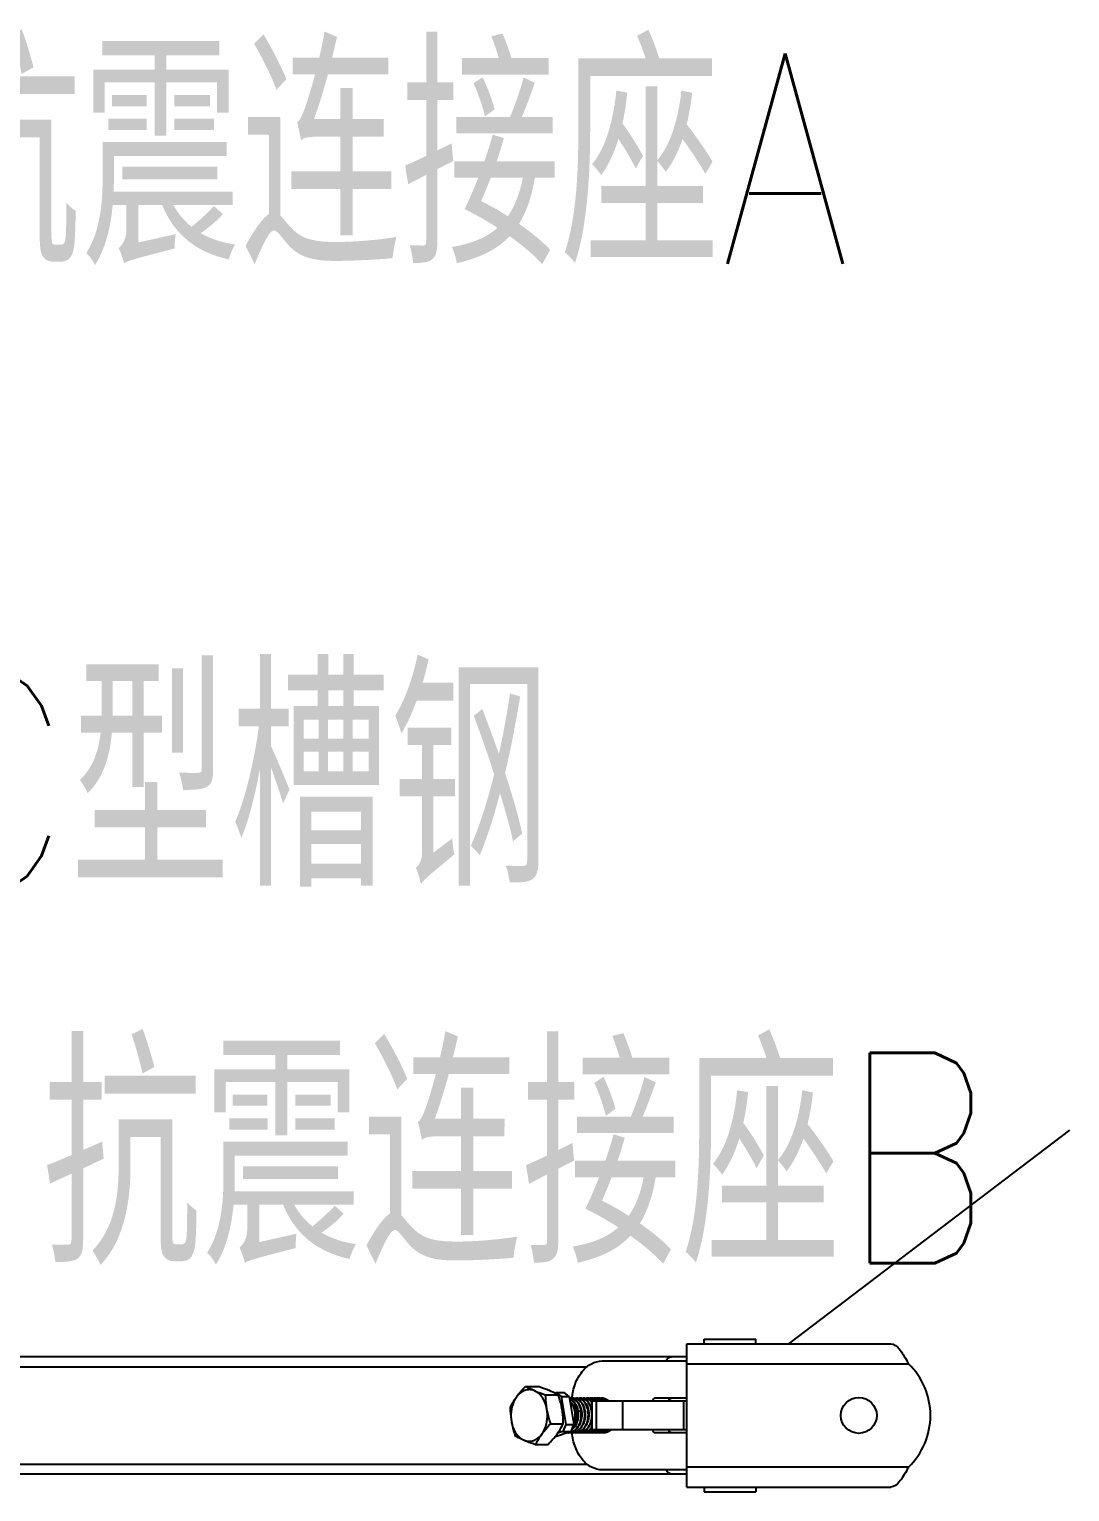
# Model space of a CAD drawing. Header units: inches. Extents: x -1293886 to -986005, y -15154 to 203628.
# Drawn here: x -1238556 to -1237319, y 83685 to 85424 of the extents above; entities that cross this region are included whole.
import ezdxf

# ---------------------------------------------------------------- set-up
doc = ezdxf.new("R2010")
doc.units = ezdxf.units.IN
doc.header["$LTSCALE"] = 100
doc.header["$MEASUREMENT"] = 0
doc.layers.add('W_DIM', color=4, linetype='Continuous')
doc.styles.get("Standard").update_dxf_attribs({"font": 'txt.shx', "bigfont": 'bzhz.shx'})
doc.dimstyles.get("Standard").update_dxf_attribs({"dimtxt": 0.18, "dimasz": 0.18, "dimexe": 0.18, "dimexo": 0.0625, "dimgap": 0.09, "dimtad": 0, "dimtih": 1, "dimtoh": 1, "dimdec": 4, "dimzin": 0, "dimdsep": 46, "dimtxsty": 'Standard', "dimcen": 0.09, "dimadec": 0, "dimazin": 0, "dimtfac": 1, "dimtdec": 4, "dimtofl": 0, "dimtmove": 0, "dimatfit": 3, "dimfxl": 0, "dimtolj": 1, "dimtzin": 0, "dimarcsym": 0})

# ---------------------------------------------------------------- blocks, each defined once
blk = doc.blocks.new('1111')
at = {"layer": 'W_DIM', "color": 7}
for p, q in [((-2277259.6, 1708191), (-2277259.6, 1708361.4)), ((-2277259.6, 1708361.4), (-2277016.9, 1708361.4)), ((-2277239.2, 1708361.4), (-2277239.2, 1708366.9)), ((-2277239.2, 1708366.9), (-2277177.8, 1708366.9)), ((-2277177.8, 1708361.4), (-2277177.8, 1708366.9)), ((-2278282.3, 1708346.1), (-2277259.6, 1708346.1)), ((-2277360.3, 1708341), (-2277259.6, 1708341)), ((-2278231.9, 1708334.1), (-2277378.2, 1708334.1)), ((-2277259.6, 1708337.5), (-2276996, 1708337.5)), ((-2277451.5, 1708310.6), (-2277436.6, 1708310.6)), ((-2277427.5, 1708300.8), (-2277412.5, 1708300.8)), ((-2277416.8, 1708302.9), (-2277415.1, 1708303.5)), ((-2277415.1, 1708303.5), (-2277409.2, 1708298.6)), ((-2277415.1, 1708303.5), (-2277405.4, 1708303.5)), ((-2277409.2, 1708298.6), (-2277403.5, 1708265.5)), ((-2277409.2, 1708298.6), (-2277399.6, 1708298.6)), ((-2277399.6, 1708298.6), (-2277405.4, 1708303.5)), ((-2277399.6, 1708298.6), (-2277393.8, 1708265.5)), ((-2277372.5, 1708293.2), (-2277372.5, 1708259.2)), ((-2277259.6, 1708293.2), (-2277372.5, 1708293.2)), ((-2277367.6, 1708293.2), (-2277367.6, 1708259.2)), ((-2277336, 1708293.2), (-2277336, 1708259.2)), ((-2277259.6, 1708296.6), (-2277297.7, 1708296.6)), ((-2277263.8, 1708293.2), (-2277263.8, 1708259.2)), ((-2277385.5, 1708281.7), (-2277389, 1708280.8)), ((-2277421.5, 1708266.4), (-2277406.5, 1708266.4)), ((-2277397.3, 1708257.2), (-2277416.9, 1708250.4)), ((-2277407, 1708257.2), (-2277413.3, 1708255)), ((-2277403.5, 1708265.5), (-2277407, 1708257.2)), ((-2277407, 1708257.2), (-2277397.3, 1708257.2)), ((-2277403.5, 1708265.5), (-2277393.8, 1708265.5)), ((-2277397.3, 1708257.2), (-2277393.8, 1708265.5)), ((-2277259.6, 1708259.2), (-2277372.5, 1708259.2)), ((-2277297.7, 1708255.8), (-2277259.6, 1708255.8)), ((-2277439.5, 1708241.8), (-2277424.6, 1708241.8)), ((-2277259.6, 1708206.3), (-2278282.3, 1708206.3)), ((-2278231.9, 1708218.3), (-2277378.2, 1708218.3)), ((-2277259.6, 1708211.4), (-2277360.3, 1708211.4)), ((-2277259.6, 1708214.9), (-2276996, 1708214.9)), ((-2277259.6, 1708191), (-2277016.9, 1708191)), ((-2277239.2, 1708191), (-2277239.2, 1708185.5)), ((-2277239.2, 1708185.5), (-2277177.8, 1708185.5)), ((-2277177.8, 1708191), (-2277177.8, 1708185.5))]:
    blk.add_line(p, q, dxfattribs=at)
blk.add_circle((-2277055.2, 1708276.2), 21.3, dxfattribs=at)
for centre, radius, start, end in [((-2277115.8, 1708273.9), 135.7, 27.9978, 29.2622), ((-2277055.2, 1708276.2), 85.2, 313.9455, 46.0545), ((-2277398.6, 1708287.3), 9.31, 86.7845, 94.2112), ((-2277394.4, 1708287.2), 9.4, 90.0498, 101.0645), ((-2277394.4, 1708287.3), 9.31, 86.7743, 90.0077), ((-2277390.1, 1708287.2), 9.4, 90.0384, 101.0179), ((-2277390.1, 1708287.3), 9.31, 86.7856, 89.9966), ((-2277385.9, 1708287.2), 9.4, 90.049, 100.9954), ((-2277385.9, 1708287.3), 9.31, 86.7801, 90.0075), ((-2277381.7, 1708287.2), 9.4, 90.0437, 101.062), ((-2277381.7, 1708287.3), 9.31, 86.7795, 90.0015), ((-2277377.5, 1708287.2), 9.4, 90.0437, 101.0051), ((-2277377.5, 1708287.3), 9.31, 86.7867, 90.0021), ((-2277373.3, 1708287.2), 9.4, 90.0497, 101.0016), ((-2277383.8, 1708283), 14.4, 42.2645, 48.752), ((-2277373.3, 1708287.3), 9.31, 86.7769, 90.0081), ((-2277384.7, 1708282.1), 15.8, 39.2284, 42.3075), ((-2277369.1, 1708287.2), 9.4, 90.0405, 101.0531), ((-2277379.3, 1708283.3), 14, 45.4702, 48.7951), ((-2277369.1, 1708287.3), 9.31, 86.785, 89.9983), ((-2277364.8, 1708287.2), 9.4, 90.049, 100.9977), ((-2277375, 1708283.3), 14, 45.4659, 48.8093), ((-2277364.8, 1708287.3), 9.31, 86.7894, 90.0075), ((-2277360.6, 1708287.2), 9.4, 90.0526, 101.0446), ((-2277370.8, 1708283.3), 14, 45.4871, 48.7938), ((-2277360.6, 1708287.3), 9.31, 86.7735, 90.0108), ((-2277366.6, 1708283.3), 14, 45.4665, 48.8015), ((-2277416.3, 1708277.3), 27.4, 7.4386, 9.2614), ((-2277411.2, 1708277.4), 22.4, 10.5055, 11.18), ((-2277411.4, 1708277.3), 22.6, 8.9052, 10.5042), ((-2277403.1, 1708277.3), 22.8, 9.0333, 9.9567), ((-2277404.5, 1708277.1), 24.2, 352.211, 352.5185), ((-2277398.8, 1708277.3), 22.6, 8.9818, 11.0323), ((-2277400.7, 1708267), 11.3, 266.5315, 270.0065), ((-2277400.7, 1708267), 11.3, 270.0081, 272.8567), ((-2277400.7, 1708267), 11.3, 272.8574, 275.2194), ((-2277396.5, 1708267), 11.3, 260.1078, 269.9722), ((-2277400.9, 1708267.9), 12.2, 288.4202, 290.7394), ((-2277400.3, 1708267.7), 11.9, 285.8298, 288.459), ((-2277396.5, 1708267), 11.2, 269.9973, 272.6949), ((-2277392.2, 1708267), 11.3, 260.0711, 269.9827), ((-2277396.7, 1708267.9), 12.1, 288.4602, 290.6746), ((-2277396.1, 1708267.7), 11.9, 285.9611, 288.4587), ((-2277392.3, 1708267), 11.2, 270.008, 272.693), ((-2277392.3, 1708267), 11.2, 272.6938, 275.2451), ((-2277388, 1708267), 11.3, 260.1504, 269.9814), ((-2277392.5, 1708267.9), 12.1, 288.4602, 290.6754), ((-2277391.9, 1708267.7), 11.9, 285.9619, 288.4587), ((-2277388, 1708267), 11.2, 270.0063, 272.6857), ((-2277383.8, 1708267), 11.3, 260.395, 269.9755), ((-2277388.2, 1708267.9), 12.1, 288.4602, 290.6741), ((-2277387.6, 1708267.6), 11.9, 285.9641, 288.119), ((-2277387.7, 1708267.7), 12, 288.117, 288.456), ((-2277383.8, 1708267), 11.2, 270.0004, 272.6959), ((-2277379.6, 1708267), 11.3, 260.0747, 269.9827), ((-2277384, 1708267.9), 12.1, 288.4603, 290.6749), ((-2277383.4, 1708267.7), 11.9, 285.9612, 288.4587), ((-2277379.6, 1708267), 11.2, 270.008, 272.6878), ((-2277379.6, 1708267), 11.2, 272.6886, 275.2518), ((-2277375.4, 1708267), 11.3, 260.141, 269.976), ((-2277379.8, 1708267.9), 12.1, 288.4602, 290.6747), ((-2277379.2, 1708267.7), 11.9, 285.9616, 288.4587), ((-2277375.4, 1708267), 11.2, 270.0011, 272.692), ((-2277371.2, 1708267), 11.3, 260.0816, 269.9797), ((-2277381.5, 1708270.8), 15.5, 307.6353, 311.5837), ((-2277375.6, 1708267.9), 12.1, 288.4602, 290.6743), ((-2277375, 1708267.7), 11.9, 285.9612, 288.4587), ((-2277371.2, 1708267), 11.2, 270.005, 272.6978), ((-2277371.2, 1708267), 11.2, 272.6985, 275.2581), ((-2277366.9, 1708267), 11.3, 260.1633, 269.9862), ((-2277371.4, 1708267.9), 12.1, 288.4603, 290.6751), ((-2277370.8, 1708267.7), 11.9, 285.9624, 288.4588), ((-2277377.5, 1708271), 15.8, 309.969, 311.5624), ((-2277376.9, 1708270.8), 15.6, 308.3867, 311.6033), ((-2277366.9, 1708267), 11.2, 270.011, 272.6839), ((-2277362.7, 1708267), 11.3, 260.1241, 269.9724), ((-2277367.2, 1708267.9), 12.1, 288.4602, 290.6742), ((-2277366.6, 1708267.7), 11.9, 285.9615, 288.4587), ((-2277362.7, 1708267), 11.2, 269.9975, 272.695), ((-2277358.5, 1708267), 11.3, 260.0725, 269.9827), ((-2277362.9, 1708267.9), 12.1, 288.4602, 290.6744), ((-2277362.3, 1708267.7), 11.9, 285.9611, 288.4587), ((-2277358.5, 1708267), 11.2, 270.008, 272.6973), ((-2277358.5, 1708267), 11.2, 272.6981, 275.2477), ((-2277358.7, 1708267.9), 12.1, 288.4603, 290.6754), ((-2277358.1, 1708267.7), 11.9, 285.9619, 288.4588), ((-2277360.7, 1708271.1), 16, 311.2696, 311.5925), ((-2277360.1, 1708271), 15.8, 309.7045, 311.528), ((-2277115.8, 1708278.5), 135.7, 330.7378, 332.0022)]:
    blk.add_arc(centre, radius, start, end, dxfattribs=at)
for points, knots in [([(-2277016.9, 1708361.4), (-2277013.1, 1708361.4), (-2277007.3, 1708356.2), (-2277002.1, 1708348.2), (-2276999, 1708343), (-2276997.5, 1708340.2)], [0, 0, 0, 0, 0.388881, 0.673899, 1, 1, 1, 1]), ([(-2277396.2, 1708296.4), (-2277395.6, 1708302.4), (-2277393.2, 1708313.7), (-2277385.3, 1708328.3), (-2277374.1, 1708338.4), (-2277364.7, 1708341), (-2277360.3, 1708341)], [0, 0, 0, 0, 0.288185, 0.553327, 0.788006, 1, 1, 1, 1]), ([(-2277284.1, 1708341), (-2277283.4, 1708342.4), (-2277281.6, 1708344.9), (-2277278.6, 1708346.1), (-2277277.2, 1708346.1)], [0, 0, 0, 0, 0.538137, 1, 1, 1, 1]), ([(-2277462.1, 1708298.3), (-2277461.3, 1708299.4), (-2277458, 1708303.6), (-2277454.4, 1708307.6), (-2277451.5, 1708310.6)], [0, 0, 0, 0, 0.240981, 1, 1, 1, 1]), ([(-2277441.1, 1708305.7), (-2277442.8, 1708306.4), (-2277446.6, 1708307.2), (-2277452.5, 1708306.3), (-2277457.9, 1708303.2), (-2277460.8, 1708300.1), (-2277462.1, 1708298.3)], [0, 0, 0, 0, 0.238229, 0.47528, 0.726056, 1, 1, 1, 1]), ([(-2277441.1, 1708305.7), (-2277442, 1708306.1), (-2277445.6, 1708307.6), (-2277449.1, 1708309.3), (-2277451.5, 1708310.6)], [0, 0, 0, 0, 0.275005, 1, 1, 1, 1]), ([(-2277426, 1708283.6), (-2277426.5, 1708286.1), (-2277427.8, 1708291), (-2277431.1, 1708297.5), (-2277435.5, 1708302.6), (-2277439.2, 1708304.9), (-2277441.1, 1708305.7)], [0, 0, 0, 0, 0.27851, 0.540172, 0.780428, 1, 1, 1, 1]), ([(-2277441.1, 1708305.7), (-2277440, 1708305.2), (-2277435.5, 1708303.5), (-2277431, 1708301.9), (-2277427.5, 1708300.8)], [0, 0, 0, 0, 0.233658, 1, 1, 1, 1]), ([(-2277423, 1708305.7), (-2277424, 1708306.1), (-2277428.5, 1708307.9), (-2277433.1, 1708309.4), (-2277436.6, 1708310.6)], [0, 0, 0, 0, 0.233658, 1, 1, 1, 1]), ([(-2277412.5, 1708300.8), (-2277413.3, 1708301.2), (-2277416.7, 1708303), (-2277420.2, 1708304.5), (-2277423, 1708305.7)], [0, 0, 0, 0, 0.226572, 1, 1, 1, 1]), ([(-2277462.1, 1708298.3), (-2277462.9, 1708297.3), (-2277465.6, 1708293.4), (-2277468, 1708289.2), (-2277469.6, 1708286)], [0, 0, 0, 0, 0.263099, 1, 1, 1, 1]), ([(-2277462.1, 1708298.3), (-2277463.5, 1708296.4), (-2277468.5, 1708287.4), (-2277469.5, 1708276.5), (-2277468.1, 1708268.8)], [0, 0, 0, 0, 0.235366, 1, 1, 1, 1]), ([(-2277426, 1708283.6), (-2277426.3, 1708285), (-2277427.1, 1708290.7), (-2277427.4, 1708296.5), (-2277427.5, 1708300.8)], [0, 0, 0, 0, 0.254083, 1, 1, 1, 1]), ([(-2277408, 1708283.6), (-2277408.2, 1708285), (-2277409.4, 1708290.8), (-2277411.1, 1708296.5), (-2277412.5, 1708300.8)], [0, 0, 0, 0, 0.248499, 1, 1, 1, 1]), ([(-2277399.2, 1708296.1), (-2277398.8, 1708296), (-2277397.4, 1708295.4), (-2277396.2, 1708294.6), (-2277395.3, 1708293.9)], [0, 0, 0, 0, 0.241445, 1, 1, 1, 1]), ([(-2277395.9, 1708260.3), (-2277393.6, 1708262.8), (-2277391.1, 1708267.7), (-2277389.8, 1708274.6), (-2277389.8, 1708280.1), (-2277390.8, 1708285.3), (-2277393.2, 1708291.1), (-2277396.5, 1708294.6), (-2277399.1, 1708295.8)], [0, 0, 0, 0, 0.255096, 0.39268, 0.530602, 0.663916, 0.788307, 1, 1, 1, 1]), ([(-2277398.7, 1708293.3), (-2277395.6, 1708290.4), (-2277392.8, 1708283.7), (-2277392.4, 1708274.6), (-2277393.4, 1708269.9), (-2277394.2, 1708267.6)], [0, 0, 0, 0, 0.470214, 0.736055, 1, 1, 1, 1]), ([(-2277398.1, 1708296.6), (-2277396.8, 1708296.6), (-2277394.3, 1708296.1), (-2277392.1, 1708294.7), (-2277391.1, 1708293.8)], [0, 0, 0, 0, 0.482589, 1, 1, 1, 1]), ([(-2277385.5, 1708281.7), (-2277385.8, 1708283.7), (-2277386.9, 1708287.5), (-2277389.7, 1708292.3), (-2277393.5, 1708295.6), (-2277396.6, 1708296.6), (-2277398.1, 1708296.6)], [0, 0, 0, 0, 0.290521, 0.554658, 0.788516, 1, 1, 1, 1]), ([(-2277395.3, 1708293.9), (-2277394.5, 1708293.2), (-2277391.4, 1708289.7), (-2277389.8, 1708285.2), (-2277389.2, 1708281.7)], [0, 0, 0, 0, 0.227377, 1, 1, 1, 1]), ([(-2277393.8, 1708296.6), (-2277392.6, 1708296.6), (-2277390, 1708296.1), (-2277387.9, 1708294.7), (-2277386.9, 1708293.8)], [0, 0, 0, 0, 0.482586, 1, 1, 1, 1]), ([(-2277392.4, 1708256.5), (-2277390.6, 1708257.2), (-2277387.1, 1708259.5), (-2277383.4, 1708264.8), (-2277381.2, 1708271.4), (-2277380.7, 1708278.5), (-2277381.9, 1708285.4), (-2277384.6, 1708291.2), (-2277388.7, 1708295.3), (-2277392.2, 1708296.5), (-2277393.8, 1708296.6)], [0, 0, 0, 0, 0.11422, 0.241557, 0.38018, 0.523371, 0.662464, 0.789655, 0.901082, 1, 1, 1, 1]), ([(-2277386.9, 1708293.8), (-2277384.3, 1708291.6), (-2277381.6, 1708286.6), (-2277380.3, 1708279.3), (-2277380.5, 1708273.3), (-2277381.9, 1708267.5), (-2277384.4, 1708262.5), (-2277387.9, 1708258.5), (-2277390.8, 1708256.9), (-2277392.3, 1708256.4)], [0, 0, 0, 0, 0.234995, 0.369193, 0.507415, 0.643708, 0.772808, 0.891506, 1, 1, 1, 1]), ([(-2277391.1, 1708293.8), (-2277390.3, 1708293.2), (-2277387.2, 1708289.8), (-2277385.6, 1708285.3), (-2277385, 1708281.8)], [0, 0, 0, 0, 0.22749, 1, 1, 1, 1]), ([(-2277389.6, 1708296.6), (-2277388.4, 1708296.6), (-2277385.8, 1708296.1), (-2277383.7, 1708294.7), (-2277382.7, 1708293.8)], [0, 0, 0, 0, 0.482586, 1, 1, 1, 1]), ([(-2277388.2, 1708256.5), (-2277386.4, 1708257.2), (-2277382.9, 1708259.5), (-2277379.2, 1708264.8), (-2277377, 1708271.4), (-2277376.5, 1708278.5), (-2277377.6, 1708285.4), (-2277380.4, 1708291.2), (-2277384.5, 1708295.3), (-2277388, 1708296.5), (-2277389.6, 1708296.6)], [0, 0, 0, 0, 0.114222, 0.241564, 0.380183, 0.523375, 0.662466, 0.789658, 0.901085, 1, 1, 1, 1]), ([(-2277382.7, 1708293.8), (-2277380.1, 1708291.6), (-2277377.4, 1708286.6), (-2277376.1, 1708279.3), (-2277376.2, 1708273.3), (-2277377.6, 1708267.5), (-2277380.2, 1708262.5), (-2277383.7, 1708258.5), (-2277386.6, 1708256.9), (-2277388.1, 1708256.4)], [0, 0, 0, 0, 0.235001, 0.369196, 0.507414, 0.643709, 0.772807, 0.891505, 1, 1, 1, 1]), ([(-2277385.4, 1708296.6), (-2277384.2, 1708296.6), (-2277381.6, 1708296.1), (-2277379.4, 1708294.7), (-2277378.5, 1708293.8)], [0, 0, 0, 0, 0.482588, 1, 1, 1, 1]), ([(-2277372.5, 1708278.1), (-2277372.6, 1708280.5), (-2277373.3, 1708285), (-2277376, 1708291), (-2277380.1, 1708295.3), (-2277383.7, 1708296.5), (-2277385.4, 1708296.6)], [0, 0, 0, 0, 0.291873, 0.559175, 0.79302, 1, 1, 1, 1]), ([(-2277381.2, 1708296.6), (-2277380, 1708296.6), (-2277377.4, 1708296.1), (-2277375.2, 1708294.7), (-2277374.2, 1708293.8)], [0, 0, 0, 0, 0.482585, 1, 1, 1, 1]), ([(-2277372.5, 1708291.4), (-2277373.6, 1708292.9), (-2277376.1, 1708295.4), (-2277379.6, 1708296.5), (-2277381.2, 1708296.6)], [0, 0, 0, 0, 0.52908, 1, 1, 1, 1]), ([(-2277378.5, 1708293.8), (-2277377.7, 1708293.2), (-2277374.8, 1708290), (-2277373.1, 1708285.8), (-2277372.5, 1708282.5)], [0, 0, 0, 0, 0.228177, 1, 1, 1, 1]), ([(-2277377, 1708296.6), (-2277375.7, 1708296.6), (-2277373.2, 1708296.1), (-2277371, 1708294.7), (-2277370, 1708293.8)], [0, 0, 0, 0, 0.482586, 1, 1, 1, 1]), ([(-2277369.9, 1708293.3), (-2277370.9, 1708294.3), (-2277373.1, 1708295.9), (-2277375.7, 1708296.6), (-2277377, 1708296.6)], [0, 0, 0, 0, 0.520001, 1, 1, 1, 1]), ([(-2277365.7, 1708293.3), (-2277366.7, 1708294.3), (-2277368.9, 1708295.9), (-2277371.5, 1708296.6), (-2277372.8, 1708296.6)], [0, 0, 0, 0, 0.520002, 1, 1, 1, 1]), ([(-2277372.7, 1708296.6), (-2277371.5, 1708296.6), (-2277369, 1708296.1), (-2277366.8, 1708294.7), (-2277365.8, 1708293.8)], [0, 0, 0, 0, 0.482587, 1, 1, 1, 1]), ([(-2277368.5, 1708296.6), (-2277367.3, 1708296.6), (-2277364.7, 1708296.1), (-2277362.6, 1708294.7), (-2277361.6, 1708293.8)], [0, 0, 0, 0, 0.482583, 1, 1, 1, 1]), ([(-2277361.5, 1708293.3), (-2277362.5, 1708294.3), (-2277364.7, 1708295.9), (-2277367.3, 1708296.6), (-2277368.5, 1708296.6)], [0, 0, 0, 0, 0.52002, 1, 1, 1, 1]), ([(-2277364.3, 1708296.6), (-2277363.1, 1708296.6), (-2277360.5, 1708296.1), (-2277358.4, 1708294.7), (-2277357.4, 1708293.8)], [0, 0, 0, 0, 0.482588, 1, 1, 1, 1]), ([(-2277357.3, 1708293.3), (-2277358.3, 1708294.3), (-2277360.4, 1708295.9), (-2277363.1, 1708296.6), (-2277364.3, 1708296.6)], [0, 0, 0, 0, 0.519993, 1, 1, 1, 1]), ([(-2277360.1, 1708296.6), (-2277358.7, 1708296.6), (-2277355.9, 1708296), (-2277353.6, 1708294.3), (-2277352.5, 1708293.3)], [0, 0, 0, 0, 0.479607, 1, 1, 1, 1]), ([(-2277353.1, 1708293.3), (-2277354.1, 1708294.3), (-2277356.2, 1708295.9), (-2277358.8, 1708296.6), (-2277360.1, 1708296.6)], [0, 0, 0, 0, 0.520009, 1, 1, 1, 1]), ([(-2277297.7, 1708296.6), (-2277298.3, 1708296.6), (-2277299.8, 1708295.6), (-2277300.1, 1708294.1), (-2277300.1, 1708293.2)], [0, 0, 0, 0, 0.440239, 1, 1, 1, 1]), ([(-2277280.8, 1708293.2), (-2277280.8, 1708294.1), (-2277280.5, 1708295.6), (-2277279.1, 1708296.6), (-2277278.4, 1708296.6)], [0, 0, 0, 0, 0.559761, 1, 1, 1, 1]), ([(-2277469.6, 1708286), (-2277469.6, 1708284.6), (-2277469.5, 1708278.9), (-2277468.9, 1708273.1), (-2277468.1, 1708268.8)], [0, 0, 0, 0, 0.246121, 1, 1, 1, 1]), ([(-2277432, 1708254.1), (-2277430.6, 1708256), (-2277425.7, 1708265), (-2277424.7, 1708275.9), (-2277426, 1708283.6)], [0, 0, 0, 0, 0.235366, 1, 1, 1, 1]), ([(-2277421.5, 1708266.4), (-2277421.9, 1708267.8), (-2277423.8, 1708273.4), (-2277425.3, 1708279.2), (-2277426, 1708283.6)], [0, 0, 0, 0, 0.251163, 1, 1, 1, 1]), ([(-2277406.5, 1708266.4), (-2277406.5, 1708267.8), (-2277406.6, 1708273.5), (-2277407.2, 1708279.3), (-2277408, 1708283.6)], [0, 0, 0, 0, 0.246121, 1, 1, 1, 1]), ([(-2277389.1, 1708280.8), (-2277388.5, 1708276.6), (-2277389.2, 1708268.3), (-2277393.7, 1708260.9), (-2277396.7, 1708258.5)], [0, 0, 0, 0, 0.526254, 1, 1, 1, 1]), ([(-2277396.6, 1708256.5), (-2277394.6, 1708257.3), (-2277390.8, 1708260), (-2277386.9, 1708266.2), (-2277385, 1708273.7), (-2277385.1, 1708279.1), (-2277385.5, 1708281.7)], [0, 0, 0, 0, 0.217951, 0.46337, 0.729831, 1, 1, 1, 1]), ([(-2277385, 1708281.8), (-2277384.6, 1708279.1), (-2277384.5, 1708273.7), (-2277386.5, 1708266), (-2277390.5, 1708259.7), (-2277394.5, 1708257), (-2277396.5, 1708256.4)], [0, 0, 0, 0, 0.271171, 0.538307, 0.783282, 1, 1, 1, 1]), ([(-2277394.7, 1708287.5), (-2277393.9, 1708286), (-2277391.5, 1708279.5), (-2277392, 1708271.9), (-2277394.1, 1708267.1)], [0, 0, 0, 0, 0.239303, 1, 1, 1, 1]), ([(-2277389, 1708280.8), (-2277388.9, 1708280.1), (-2277388.6, 1708277), (-2277388.9, 1708273.9), (-2277389.4, 1708271.7)], [0, 0, 0, 0, 0.247915, 1, 1, 1, 1]), ([(-2277385.1, 1708282.1), (-2277384.9, 1708281.3), (-2277384.3, 1708277.8), (-2277384.6, 1708274.1), (-2277385.2, 1708271.5)], [0, 0, 0, 0, 0.246468, 1, 1, 1, 1]), ([(-2277384, 1708256.5), (-2277382.3, 1708257.1), (-2277379, 1708259.3), (-2277375.4, 1708264.1), (-2277373.1, 1708270.2), (-2277372.5, 1708274.6), (-2277372.5, 1708276.9)], [0, 0, 0, 0, 0.218898, 0.461373, 0.725247, 1, 1, 1, 1]), ([(-2277372.5, 1708271.7), (-2277372.8, 1708269.9), (-2277373.9, 1708266.5), (-2277376.4, 1708261.9), (-2277379.7, 1708258.3), (-2277382.5, 1708256.8), (-2277383.9, 1708256.4)], [0, 0, 0, 0, 0.276521, 0.537648, 0.778453, 1, 1, 1, 1]), ([(-2277380.6, 1708280.9), (-2277380.5, 1708280.3), (-2277380.3, 1708278), (-2277380.3, 1708275.7), (-2277380.5, 1708274)], [0, 0, 0, 0, 0.247252, 1, 1, 1, 1]), ([(-2277376.4, 1708280.9), (-2277376.3, 1708280.1), (-2277376, 1708277.2), (-2277376.2, 1708274.2), (-2277376.7, 1708272)], [0, 0, 0, 0, 0.247797, 1, 1, 1, 1]), ([(-2277468.1, 1708268.8), (-2277467.9, 1708267.4), (-2277466.7, 1708261.6), (-2277465, 1708255.9), (-2277463.6, 1708251.6)], [0, 0, 0, 0, 0.248499, 1, 1, 1, 1]), ([(-2277468.1, 1708268.8), (-2277467.7, 1708266.3), (-2277466.4, 1708261.4), (-2277463.1, 1708254.9), (-2277458.6, 1708249.8), (-2277455, 1708247.5), (-2277453.1, 1708246.7)], [0, 0, 0, 0, 0.27851, 0.540172, 0.780428, 1, 1, 1, 1]), ([(-2277453.1, 1708246.7), (-2277451.3, 1708246), (-2277447.5, 1708245.2), (-2277441.7, 1708246.1), (-2277436.3, 1708249.2), (-2277433.3, 1708252.3), (-2277432, 1708254.1)], [0, 0, 0, 0, 0.238229, 0.47528, 0.726056, 1, 1, 1, 1]), ([(-2277432, 1708254.1), (-2277432.8, 1708253.1), (-2277435.5, 1708249.2), (-2277437.9, 1708245), (-2277439.5, 1708241.8)], [0, 0, 0, 0, 0.263099, 1, 1, 1, 1]), ([(-2277432, 1708254.1), (-2277431.3, 1708255.1), (-2277428, 1708259.4), (-2277424.3, 1708263.4), (-2277421.5, 1708266.4)], [0, 0, 0, 0, 0.240981, 1, 1, 1, 1]), ([(-2277424.6, 1708241.8), (-2277423.6, 1708242.8), (-2277419.9, 1708246.7), (-2277416.4, 1708250.9), (-2277414, 1708254.1)], [0, 0, 0, 0, 0.257895, 1, 1, 1, 1]), ([(-2277414, 1708254.1), (-2277413.2, 1708255.1), (-2277410.5, 1708259), (-2277408.1, 1708263.2), (-2277406.5, 1708266.4)], [0, 0, 0, 0, 0.263099, 1, 1, 1, 1]), ([(-2277360.3, 1708211.4), (-2277364.7, 1708211.4), (-2277374, 1708214), (-2277385.2, 1708224), (-2277393.1, 1708238.6), (-2277395.6, 1708249.8), (-2277396.2, 1708255.8)], [0, 0, 0, 0, 0.212085, 0.446759, 0.711828, 1, 1, 1, 1]), ([(-2277379.7, 1708256.5), (-2277378.3, 1708257), (-2277375.5, 1708258.7), (-2277373.4, 1708261.2), (-2277372.5, 1708262.5)], [0, 0, 0, 0, 0.478395, 1, 1, 1, 1]), ([(-2277372.5, 1708261.8), (-2277373.5, 1708260.5), (-2277375.6, 1708258.3), (-2277378.3, 1708256.8), (-2277379.7, 1708256.4)], [0, 0, 0, 0, 0.520421, 1, 1, 1, 1]), ([(-2277375.5, 1708256.5), (-2277375.2, 1708256.6), (-2277374, 1708257.1), (-2277372.8, 1708257.9), (-2277372.1, 1708258.5)], [0, 0, 0, 0, 0.244171, 1, 1, 1, 1]), ([(-2277370.7, 1708259.1), (-2277371.1, 1708258.8), (-2277372.5, 1708257.7), (-2277374.1, 1708256.8), (-2277375.4, 1708256.4)], [0, 0, 0, 0, 0.259878, 1, 1, 1, 1]), ([(-2277371.3, 1708256.5), (-2277371, 1708256.6), (-2277369.5, 1708257.2), (-2277368.2, 1708258.1), (-2277367.3, 1708258.9)], [0, 0, 0, 0, 0.243219, 1, 1, 1, 1]), ([(-2277367.2, 1708258.6), (-2277367.5, 1708258.3), (-2277368.7, 1708257.4), (-2277370.1, 1708256.7), (-2277371.2, 1708256.4)], [0, 0, 0, 0, 0.258068, 1, 1, 1, 1]), ([(-2277367.1, 1708256.5), (-2277366.7, 1708256.7), (-2277365.2, 1708257.3), (-2277363.7, 1708258.3), (-2277362.8, 1708259.2)], [0, 0, 0, 0, 0.242544, 1, 1, 1, 1]), ([(-2277362.3, 1708259.1), (-2277362.6, 1708258.8), (-2277364.1, 1708257.7), (-2277365.7, 1708256.8), (-2277367, 1708256.4)], [0, 0, 0, 0, 0.259876, 1, 1, 1, 1]), ([(-2277362.9, 1708256.5), (-2277362.5, 1708256.7), (-2277360.9, 1708257.3), (-2277359.5, 1708258.3), (-2277358.6, 1708259.1)], [0, 0, 0, 0, 0.242552, 1, 1, 1, 1]), ([(-2277358, 1708259.2), (-2277358.4, 1708258.8), (-2277359.8, 1708257.7), (-2277361.5, 1708256.8), (-2277362.8, 1708256.4)], [0, 0, 0, 0, 0.25988, 1, 1, 1, 1]), ([(-2277358.7, 1708256.5), (-2277358.3, 1708256.7), (-2277356.7, 1708257.3), (-2277355.3, 1708258.3), (-2277354.4, 1708259.2)], [0, 0, 0, 0, 0.242549, 1, 1, 1, 1]), ([(-2277353.8, 1708259.1), (-2277354.2, 1708258.8), (-2277355.6, 1708257.7), (-2277357.3, 1708256.8), (-2277358.6, 1708256.4)], [0, 0, 0, 0, 0.25985, 1, 1, 1, 1]), ([(-2277354.4, 1708256.5), (-2277354.1, 1708256.7), (-2277352.5, 1708257.3), (-2277351.1, 1708258.3), (-2277350.2, 1708259.1)], [0, 0, 0, 0, 0.242679, 1, 1, 1, 1]), ([(-2277350, 1708258.8), (-2277350.3, 1708258.5), (-2277351.7, 1708257.5), (-2277353.2, 1708256.7), (-2277354.4, 1708256.4)], [0, 0, 0, 0, 0.25881, 1, 1, 1, 1]), ([(-2277300.1, 1708259.2), (-2277300.1, 1708258.3), (-2277299.8, 1708256.8), (-2277298.3, 1708255.8), (-2277297.7, 1708255.8)], [0, 0, 0, 0, 0.559761, 1, 1, 1, 1]), ([(-2277278.4, 1708255.8), (-2277279.1, 1708255.8), (-2277280.5, 1708256.8), (-2277280.8, 1708258.3), (-2277280.8, 1708259.2)], [0, 0, 0, 0, 0.440239, 1, 1, 1, 1]), ([(-2277453.1, 1708246.7), (-2277454.1, 1708247.1), (-2277457.6, 1708248.6), (-2277461.1, 1708250.3), (-2277463.6, 1708251.6)], [0, 0, 0, 0, 0.275005, 1, 1, 1, 1]), ([(-2277453.1, 1708246.7), (-2277452.1, 1708246.3), (-2277447.6, 1708244.5), (-2277443, 1708243), (-2277439.5, 1708241.8)], [0, 0, 0, 0, 0.233658, 1, 1, 1, 1]), ([(-2277277.2, 1708206.3), (-2277278.6, 1708206.3), (-2277281.6, 1708207.5), (-2277283.4, 1708210), (-2277284.1, 1708211.4)], [0, 0, 0, 0, 0.461863, 1, 1, 1, 1]), ([(-2276997.5, 1708212.2), (-2276999, 1708209.4), (-2277002.1, 1708204.2), (-2277007.3, 1708196.2), (-2277013.1, 1708191), (-2277016.9, 1708191)], [0, 0, 0, 0, 0.326101, 0.611119, 1, 1, 1, 1])]:
    blk.add_open_spline(points, degree=3, knots=knots, dxfattribs=at)
for points in [[(-2277397, 1708256.2), (-2277398.1, 1708255.9), (-2277399.1, 1708255.8), (-2277400.2, 1708255.8)], [(-2277399.7, 1708255.8), (-2277398.8, 1708255.9), (-2277397.9, 1708256.1), (-2277397.1, 1708256.4)], [(-2277395.9, 1708255.8), (-2277394.9, 1708255.8), (-2277393.8, 1708256), (-2277392.8, 1708256.4)], [(-2277392.8, 1708256.2), (-2277393.8, 1708255.9), (-2277394.9, 1708255.8), (-2277395.9, 1708255.8)], [(-2277388.6, 1708256.2), (-2277389.6, 1708255.9), (-2277390.7, 1708255.8), (-2277391.7, 1708255.8)], [(-2277391.2, 1708255.8), (-2277390.3, 1708255.9), (-2277389.5, 1708256.1), (-2277388.6, 1708256.4)], [(-2277387.5, 1708255.8), (-2277386.5, 1708255.8), (-2277385.4, 1708256), (-2277384.4, 1708256.4)], [(-2277384.4, 1708256.2), (-2277385.4, 1708255.9), (-2277386.5, 1708255.8), (-2277387.5, 1708255.8)], [(-2277383.3, 1708255.8), (-2277382.2, 1708255.8), (-2277381.2, 1708256), (-2277380.2, 1708256.4)], [(-2277380.2, 1708256.2), (-2277381.2, 1708255.9), (-2277382.2, 1708255.8), (-2277383.3, 1708255.8)], [(-2277375.9, 1708256.2), (-2277377, 1708255.9), (-2277378, 1708255.8), (-2277379.1, 1708255.8)], [(-2277378.6, 1708255.8), (-2277377.7, 1708255.9), (-2277376.8, 1708256.1), (-2277376, 1708256.4)], [(-2277374.9, 1708255.8), (-2277373.8, 1708255.8), (-2277372.7, 1708256), (-2277371.7, 1708256.4)], [(-2277371.7, 1708256.2), (-2277372.7, 1708255.9), (-2277373.8, 1708255.8), (-2277374.9, 1708255.8)], [(-2277367.5, 1708256.2), (-2277368.5, 1708255.9), (-2277369.6, 1708255.8), (-2277370.6, 1708255.8)], [(-2277370.1, 1708255.8), (-2277369.3, 1708255.9), (-2277368.4, 1708256.1), (-2277367.5, 1708256.4)], [(-2277366.4, 1708255.8), (-2277365.4, 1708255.8), (-2277364.3, 1708256), (-2277363.3, 1708256.4)], [(-2277363.3, 1708256.2), (-2277364.3, 1708255.9), (-2277365.4, 1708255.8), (-2277366.4, 1708255.8)], [(-2277362.2, 1708255.8), (-2277361.2, 1708255.8), (-2277360.1, 1708256), (-2277359.1, 1708256.4)], [(-2277359.1, 1708256.2), (-2277360.1, 1708255.9), (-2277361.1, 1708255.8), (-2277362.2, 1708255.8)], [(-2277354.9, 1708256.2), (-2277355.9, 1708255.9), (-2277356.9, 1708255.8), (-2277358, 1708255.8)], [(-2277357.5, 1708255.8), (-2277356.6, 1708255.9), (-2277355.7, 1708256.1), (-2277354.9, 1708256.4)]]:
    blk.add_open_spline(points, degree=3, dxfattribs=at)
at = {"layer": 'W_DIM', "color": 7, "width": 0.8}
for s, p in [('抗震连接座A', (-2278169.9, 1709645.5)), ('C型槽钢', (-2278172.5, 1708905.6)), ('抗震连接座B', (-2278026.2, 1708457.1))]:
    blk.add_text(s, height=250, dxfattribs=at).set_placement(p)
at = {"layer": 'W_DIM', "color": 7}
blk.add_leader([(-2277138.3, 1708361.4), (-2276804.3, 1708615.3)], dimstyle='Standard', override={"dimgap": 20}, dxfattribs=at)

msp = doc.modelspace()

# ---------------------------------------------------------------- block references
at = {"layer": 'W_DIM'}
msp.add_blockref('1111', (1039485.7, -1624500.7), dxfattribs=at)

doc.saveas('drawing.dxf')
